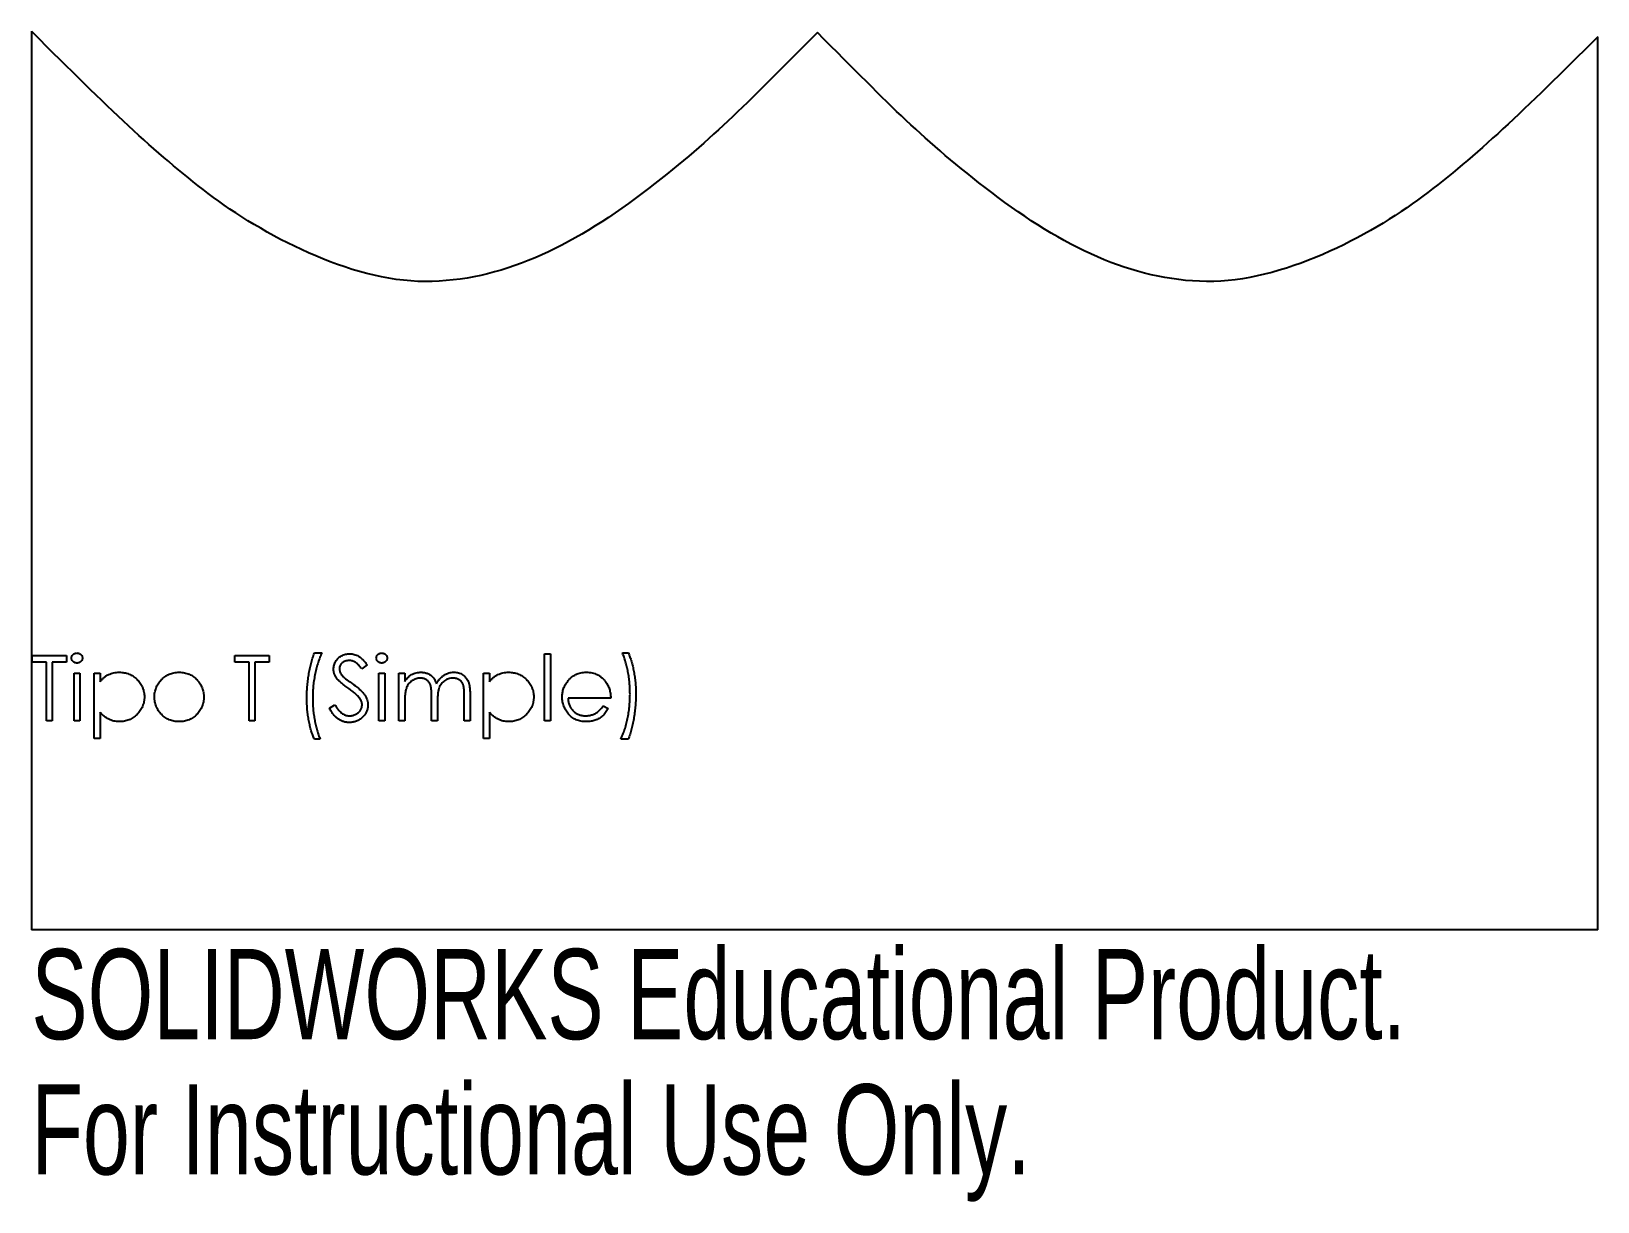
# Model space of a CAD drawing. Header units: millimetres. Extents: x -719.2 to -635.3, y 187.4 to 250.1.
import ezdxf

# ---------------------------------------------------------------- set-up
doc = ezdxf.new("R2010")
doc.units = ezdxf.units.MM
doc.styles.add('SLDTEXTSTYLE0', font='TXT', dxfattribs={"width": 0.7})

msp = doc.modelspace()

# ---------------------------------------------------------------- linework, layer by layer
at = {"color": 7, "linetype": 'Continuous', "lineweight": 25}
for p, q in [((-719.23, 250.071), (-719.16, 250)), ((-635.293, 201.917), (-635.293, 249.767)), ((-719.189, 216.264), (-719.189, 216.623)), ((-719.189, 216.623), (-717.35, 216.623)), ((-717.35, 216.623), (-717.35, 216.264)), ((-708.33, 216.264), (-708.33, 216.623)), ((-708.33, 216.623), (-706.491, 216.623)), ((-706.491, 216.623), (-706.491, 216.264)), ((-704.068, 216.758), (-703.664, 216.758)), ((-691.728, 213.123), (-691.728, 216.713)), ((-691.728, 216.713), (-691.414, 216.713)), ((-691.414, 216.713), (-691.414, 213.123)), ((-687.555, 216.758), (-687.241, 216.758)), ((-718.427, 216.264), (-719.189, 216.264)), ((-718.427, 213.123), (-718.427, 216.264)), ((-717.35, 216.264), (-718.112, 216.264)), ((-718.112, 216.264), (-718.112, 213.123)), ((-707.568, 216.264), (-708.33, 216.264)), ((-707.568, 213.123), (-707.568, 216.264)), ((-706.491, 216.264), (-707.253, 216.264)), ((-707.253, 216.264), (-707.253, 213.123)), ((-701.241, 216.12), (-701.525, 215.905)), ((-716.946, 213.123), (-716.946, 215.681)), ((-716.946, 215.681), (-716.632, 215.681)), ((-716.632, 215.681), (-716.632, 213.123)), ((-715.869, 212.181), (-715.869, 215.681)), ((-715.869, 215.681), (-715.555, 215.681)), ((-715.555, 215.681), (-715.555, 215.207)), ((-700.612, 213.123), (-700.612, 215.681)), ((-700.612, 215.681), (-700.298, 215.681)), ((-700.298, 215.681), (-700.298, 213.123)), ((-699.535, 213.123), (-699.535, 215.681)), ((-699.535, 215.681), (-699.221, 215.681)), ((-699.221, 215.681), (-699.221, 215.236)), ((-695.003, 212.181), (-695.003, 215.681)), ((-695.003, 215.681), (-694.689, 215.681)), ((-694.689, 215.681), (-694.689, 215.207)), ((-699.221, 214.199), (-699.221, 213.123)), ((-697.785, 213.123), (-697.785, 214.423)), ((-697.471, 214.118), (-697.471, 213.123)), ((-696.035, 213.123), (-696.035, 214.51)), ((-695.721, 214.508), (-695.721, 213.123)), ((-688.183, 214.334), (-690.471, 214.334)), ((-715.555, 213.586), (-715.555, 212.181)), ((-703.26, 213.798), (-702.964, 213.975)), ((-694.689, 213.586), (-694.689, 212.181)), ((-688.597, 213.931), (-688.318, 213.784)), ((-718.112, 213.123), (-718.427, 213.123)), ((-716.632, 213.123), (-716.946, 213.123)), ((-707.253, 213.123), (-707.568, 213.123)), ((-700.298, 213.123), (-700.612, 213.123)), ((-699.221, 213.123), (-699.535, 213.123)), ((-697.471, 213.123), (-697.785, 213.123)), ((-695.721, 213.123), (-696.035, 213.123)), ((-691.414, 213.123), (-691.728, 213.123)), ((-715.555, 212.181), (-715.869, 212.181)), ((-703.753, 212.136), (-704.068, 212.136)), ((-694.689, 212.181), (-695.003, 212.181)), ((-687.241, 212.136), (-687.644, 212.136)), ((-635.293, 201.917), (-719.235, 201.917))]:
    msp.add_line(p, q, dxfattribs=at)
msp.add_open_spline([(-719.23, 250.071), (-719.232, 234.019), (-719.234, 217.968), (-719.235, 201.917)], degree=3, dxfattribs=at)
for points, knots in [([(-677.109, 250), (-681.161, 245.964), (-682.698, 244.283), (-690.335, 238.478), (-694.088, 236.665), (-702.181, 236.665), (-706.864, 239.185), (-712.642, 243.577), (-715.109, 245.965), (-719.16, 250)], [0, 0, 0, 0, 0.25, 0.25, 0.5, 0.5, 0.75, 0.75, 1, 1, 1, 1]), ([(-635.293, 249.767), (-639.233, 245.842), (-641.771, 243.402), (-647.556, 239.061), (-652.215, 236.616), (-660.283, 236.716), (-663.984, 238.542), (-671.552, 244.32), (-673.086, 245.991), (-677.109, 250)], [0, 0, 0, 0, 0.25, 0.25, 0.5, 0.5, 0.75, 0.75, 1, 1, 1, 1]), ([(-717.08, 216.487), (-717.079, 216.505), (-717.077, 216.541), (-717.06, 216.592), (-717.033, 216.639), (-716.996, 216.68), (-716.951, 216.714), (-716.901, 216.739), (-716.847, 216.755), (-716.809, 216.757), (-716.79, 216.758)], [0, 0, 0, 0, 0.12329, 0.242149, 0.363437, 0.489745, 0.618115, 0.744894, 0.868932, 1, 1, 1, 1]), ([(-716.79, 216.758), (-716.771, 216.757), (-716.732, 216.755), (-716.677, 216.74), (-716.627, 216.714), (-716.582, 216.68), (-716.544, 216.639), (-716.517, 216.592), (-716.5, 216.541), (-716.498, 216.505), (-716.497, 216.487)], [0, 0, 0, 0, 0.1318993, 0.2582841, 0.3843411, 0.5119796, 0.638632, 0.7592298, 0.8774122, 1, 1, 1, 1]), ([(-704.471, 214.305), (-704.47, 214.415), (-704.468, 214.633), (-704.448, 214.958), (-704.415, 215.278), (-704.371, 215.593), (-704.314, 215.901), (-704.244, 216.197), (-704.164, 216.483), (-704.099, 216.667), (-704.068, 216.758)], [0, 0, 0, 0, 0.131664, 0.262136, 0.390776, 0.518632, 0.643982, 0.765918, 0.884434, 1, 1, 1, 1]), ([(-703.664, 216.758), (-703.682, 216.717), (-703.72, 216.636), (-703.771, 216.51), (-703.821, 216.38), (-703.866, 216.244), (-703.91, 216.103), (-703.951, 215.957), (-703.989, 215.807), (-704.035, 215.599), (-704.085, 215.334), (-704.126, 215.011), (-704.152, 214.682), (-704.156, 214.461), (-704.157, 214.35)], [0, 0, 0, 0, 0.053473, 0.108577, 0.164847, 0.222508, 0.282149, 0.343289, 0.405779, 0.470211, 0.600937, 0.732284, 0.865466, 1, 1, 1, 1]), ([(-703.035, 215.896), (-703.034, 215.933), (-703.032, 216.006), (-703.01, 216.113), (-702.975, 216.215), (-702.927, 216.312), (-702.865, 216.4), (-702.793, 216.48), (-702.707, 216.548), (-702.613, 216.607), (-702.51, 216.654), (-702.402, 216.689), (-702.289, 216.708), (-702.212, 216.711), (-702.173, 216.713)], [0, 0, 0, 0, 0.083785, 0.16578, 0.24628, 0.327461, 0.408797, 0.489715, 0.571376, 0.655523, 0.741019, 0.826547, 0.911989, 1, 1, 1, 1]), ([(-702.173, 216.713), (-702.132, 216.711), (-702.05, 216.708), (-701.929, 216.684), (-701.813, 216.643), (-701.72, 216.597), (-701.646, 216.551), (-701.591, 216.509), (-701.534, 216.46), (-701.476, 216.406), (-701.419, 216.344), (-701.359, 216.275), (-701.299, 216.201), (-701.26, 216.147), (-701.241, 216.12)], [0, 0, 0, 0, 0.107233, 0.213252, 0.31883, 0.426794, 0.483646, 0.543604, 0.608308, 0.677127, 0.750686, 0.828713, 0.91219, 1, 1, 1, 1]), ([(-700.747, 216.487), (-700.746, 216.505), (-700.744, 216.541), (-700.727, 216.592), (-700.7, 216.639), (-700.662, 216.68), (-700.618, 216.714), (-700.568, 216.739), (-700.514, 216.755), (-700.476, 216.757), (-700.457, 216.758)], [0, 0, 0, 0, 0.12329, 0.242149, 0.363437, 0.489745, 0.618115, 0.744894, 0.868932, 1, 1, 1, 1]), ([(-700.457, 216.758), (-700.437, 216.757), (-700.399, 216.755), (-700.344, 216.74), (-700.294, 216.714), (-700.249, 216.68), (-700.211, 216.639), (-700.184, 216.592), (-700.167, 216.541), (-700.165, 216.505), (-700.164, 216.487)], [0, 0, 0, 0, 0.1318993, 0.2582841, 0.3843411, 0.5119796, 0.638632, 0.7592298, 0.8774122, 1, 1, 1, 1]), ([(-687.151, 214.543), (-687.152, 214.646), (-687.155, 214.85), (-687.175, 215.153), (-687.21, 215.45), (-687.256, 215.74), (-687.315, 216.018), (-687.383, 216.281), (-687.461, 216.527), (-687.524, 216.682), (-687.555, 216.758)], [0, 0, 0, 0, 0.1362442, 0.2699485, 0.4020781, 0.5322115, 0.6584359, 0.7784218, 0.8919823, 1, 1, 1, 1]), ([(-687.241, 216.758), (-687.225, 216.722), (-687.194, 216.65), (-687.151, 216.538), (-687.111, 216.421), (-687.072, 216.3), (-687.036, 216.174), (-687.004, 216.043), (-686.973, 215.908), (-686.935, 215.72), (-686.895, 215.481), (-686.862, 215.187), (-686.841, 214.888), (-686.838, 214.687), (-686.837, 214.585)], [0, 0, 0, 0, 0.052404, 0.106089, 0.161818, 0.218744, 0.277721, 0.338198, 0.4006, 0.464897, 0.59591, 0.728233, 0.86315, 1, 1, 1, 1]), ([(-716.79, 216.219), (-716.809, 216.22), (-716.847, 216.222), (-716.901, 216.237), (-716.951, 216.263), (-716.996, 216.297), (-717.033, 216.338), (-717.06, 216.384), (-717.077, 216.434), (-717.079, 216.469), (-717.08, 216.487)], [0, 0, 0, 0, 0.1318668, 0.2566614, 0.3842132, 0.5133652, 0.6404432, 0.761085, 0.8791455, 1, 1, 1, 1]), ([(-716.497, 216.487), (-716.498, 216.469), (-716.5, 216.434), (-716.517, 216.384), (-716.544, 216.338), (-716.582, 216.297), (-716.627, 216.263), (-716.677, 216.237), (-716.732, 216.222), (-716.771, 216.22), (-716.79, 216.219)], [0, 0, 0, 0, 0.120162, 0.237546, 0.357497, 0.484917, 0.613329, 0.74015, 0.867301, 1, 1, 1, 1]), ([(-702.84, 215.363), (-702.855, 215.384), (-702.886, 215.424), (-702.926, 215.487), (-702.96, 215.552), (-702.987, 215.619), (-703.009, 215.686), (-703.025, 215.755), (-703.034, 215.825), (-703.035, 215.872), (-703.035, 215.896)], [0, 0, 0, 0, 0.133507, 0.262559, 0.388264, 0.512667, 0.633722, 0.755394, 0.877553, 1, 1, 1, 1]), ([(-702.208, 216.354), (-702.244, 216.352), (-702.314, 216.35), (-702.413, 216.325), (-702.502, 216.284), (-702.579, 216.228), (-702.642, 216.161), (-702.689, 216.085), (-702.716, 216), (-702.72, 215.941), (-702.721, 215.911)], [0, 0, 0, 0, 0.143073, 0.275903, 0.402371, 0.528414, 0.650356, 0.765895, 0.880774, 1, 1, 1, 1]), ([(-702.721, 215.911), (-702.721, 215.892), (-702.72, 215.854), (-702.709, 215.799), (-702.695, 215.744), (-702.673, 215.689), (-702.642, 215.633), (-702.601, 215.576), (-702.55, 215.517), (-702.511, 215.479), (-702.491, 215.458)], [0, 0, 0, 0, 0.107285, 0.214746, 0.322939, 0.434116, 0.553412, 0.686073, 0.834256, 1, 1, 1, 1]), ([(-701.525, 215.905), (-701.542, 215.927), (-701.575, 215.97), (-701.625, 216.029), (-701.672, 216.084), (-701.719, 216.131), (-701.762, 216.174), (-701.804, 216.21), (-701.844, 216.241), (-701.895, 216.274), (-701.959, 216.306), (-702.039, 216.334), (-702.122, 216.35), (-702.179, 216.353), (-702.208, 216.354)], [0, 0, 0, 0, 0.098469, 0.189629, 0.274184, 0.352183, 0.423199, 0.488551, 0.548473, 0.60144, 0.701198, 0.799592, 0.898545, 1, 1, 1, 1]), ([(-700.457, 216.219), (-700.476, 216.22), (-700.514, 216.222), (-700.568, 216.237), (-700.618, 216.263), (-700.662, 216.297), (-700.7, 216.338), (-700.727, 216.384), (-700.744, 216.434), (-700.746, 216.469), (-700.747, 216.487)], [0, 0, 0, 0, 0.1318668, 0.2566614, 0.3842132, 0.5133652, 0.6404432, 0.761085, 0.8791455, 1, 1, 1, 1]), ([(-700.164, 216.487), (-700.165, 216.469), (-700.167, 216.434), (-700.184, 216.384), (-700.211, 216.338), (-700.249, 216.297), (-700.294, 216.263), (-700.344, 216.237), (-700.399, 216.222), (-700.437, 216.22), (-700.457, 216.219)], [0, 0, 0, 0, 0.120162, 0.237546, 0.357497, 0.484917, 0.613329, 0.74015, 0.867301, 1, 1, 1, 1]), ([(-715.555, 215.207), (-715.521, 215.25), (-715.457, 215.334), (-715.345, 215.442), (-715.227, 215.533), (-715.1, 215.604), (-714.965, 215.658), (-714.824, 215.698), (-714.675, 215.721), (-714.573, 215.724), (-714.521, 215.725)], [0, 0, 0, 0, 0.13536, 0.263045, 0.386061, 0.505771, 0.625178, 0.746148, 0.870538, 1, 1, 1, 1]), ([(-714.521, 215.725), (-714.476, 215.724), (-714.386, 215.722), (-714.254, 215.704), (-714.127, 215.674), (-714.005, 215.63), (-713.888, 215.577), (-713.777, 215.509), (-713.67, 215.431), (-713.57, 215.34), (-713.478, 215.243), (-713.398, 215.138), (-713.329, 215.029), (-713.273, 214.914), (-713.23, 214.795), (-713.199, 214.67), (-713.18, 214.541), (-713.178, 214.453), (-713.177, 214.409)], [0, 0, 0, 0, 0.065081, 0.128636, 0.190653, 0.252125, 0.313446, 0.375227, 0.438498, 0.503285, 0.56801, 0.630879, 0.692154, 0.752552, 0.813191, 0.873985, 0.936258, 1, 1, 1, 1]), ([(-712.638, 214.395), (-712.637, 214.438), (-712.635, 214.522), (-712.618, 214.647), (-712.591, 214.768), (-712.552, 214.884), (-712.503, 214.996), (-712.442, 215.103), (-712.371, 215.206), (-712.315, 215.27), (-712.288, 215.302)], [0, 0, 0, 0, 0.128919, 0.255238, 0.378679, 0.501088, 0.622714, 0.746241, 0.871589, 1, 1, 1, 1]), ([(-712.288, 215.302), (-712.255, 215.336), (-712.191, 215.403), (-712.084, 215.488), (-711.971, 215.562), (-711.852, 215.622), (-711.726, 215.669), (-711.594, 215.701), (-711.455, 215.722), (-711.361, 215.724), (-711.313, 215.725)], [0, 0, 0, 0, 0.128498, 0.252713, 0.374819, 0.496436, 0.617911, 0.741288, 0.8687, 1, 1, 1, 1]), ([(-711.313, 215.725), (-711.265, 215.724), (-711.171, 215.722), (-711.033, 215.701), (-710.901, 215.668), (-710.776, 215.623), (-710.657, 215.562), (-710.545, 215.49), (-710.438, 215.404), (-710.374, 215.338), (-710.341, 215.304)], [0, 0, 0, 0, 0.131751, 0.258332, 0.382134, 0.503804, 0.624693, 0.746871, 0.871514, 1, 1, 1, 1]), ([(-710.341, 215.304), (-710.313, 215.272), (-710.258, 215.208), (-710.187, 215.105), (-710.125, 214.997), (-710.076, 214.885), (-710.038, 214.769), (-710.01, 214.648), (-709.994, 214.523), (-709.992, 214.438), (-709.991, 214.395)], [0, 0, 0, 0, 0.128157, 0.253834, 0.376506, 0.498534, 0.621368, 0.744565, 0.870634, 1, 1, 1, 1]), ([(-702.266, 214.887), (-702.303, 214.913), (-702.374, 214.963), (-702.472, 215.038), (-702.56, 215.106), (-702.637, 215.168), (-702.704, 215.225), (-702.76, 215.275), (-702.804, 215.32), (-702.829, 215.35), (-702.84, 215.363)], [0, 0, 0, 0, 0.181535, 0.347082, 0.495568, 0.628357, 0.74552, 0.845831, 0.930782, 1, 1, 1, 1]), ([(-702.491, 215.458), (-702.483, 215.452), (-702.465, 215.435), (-702.432, 215.409), (-702.388, 215.376), (-702.334, 215.335), (-702.27, 215.288), (-702.196, 215.235), (-702.112, 215.175), (-702.052, 215.132), (-702.02, 215.11)], [0, 0, 0, 0, 0.052594, 0.124952, 0.218094, 0.333502, 0.468789, 0.624938, 0.801683, 1, 1, 1, 1]), ([(-702.02, 215.11), (-701.982, 215.082), (-701.909, 215.029), (-701.804, 214.948), (-701.709, 214.87), (-701.624, 214.793), (-701.547, 214.72), (-701.479, 214.648), (-701.421, 214.579), (-701.358, 214.491), (-701.293, 214.382), (-701.238, 214.248), (-701.203, 214.115), (-701.198, 214.025), (-701.196, 213.98)], [0, 0, 0, 0, 0.096972, 0.187773, 0.272396, 0.351321, 0.424335, 0.491909, 0.554233, 0.611268, 0.716348, 0.81454, 0.908495, 1, 1, 1, 1]), ([(-699.221, 215.236), (-699.193, 215.275), (-699.139, 215.349), (-699.05, 215.448), (-698.961, 215.531), (-698.897, 215.575), (-698.867, 215.596)], [0, 0, 0, 0, 0.283595, 0.543395, 0.780646, 1, 1, 1, 1]), ([(-698.394, 215.411), (-698.432, 215.41), (-698.508, 215.407), (-698.619, 215.379), (-698.727, 215.336), (-698.829, 215.277), (-698.922, 215.203), (-699.004, 215.116), (-699.073, 215.017), (-699.119, 214.925), (-699.148, 214.843), (-699.168, 214.774), (-699.185, 214.697), (-699.197, 214.612), (-699.209, 214.52), (-699.215, 214.42), (-699.221, 214.312), (-699.221, 214.238), (-699.221, 214.199)], [0, 0, 0, 0, 0.068677, 0.136871, 0.206114, 0.277538, 0.349772, 0.421251, 0.492911, 0.567027, 0.606614, 0.649704, 0.697303, 0.749086, 0.804881, 0.865485, 0.930237, 1, 1, 1, 1]), ([(-698.867, 215.596), (-698.825, 215.616), (-698.742, 215.655), (-698.61, 215.696), (-698.476, 215.72), (-698.385, 215.724), (-698.339, 215.725)], [0, 0, 0, 0, 0.2537341, 0.5030351, 0.7500136, 1, 1, 1, 1]), ([(-697.785, 214.423), (-697.786, 214.46), (-697.786, 214.531), (-697.788, 214.632), (-697.793, 214.724), (-697.799, 214.807), (-697.808, 214.88), (-697.817, 214.945), (-697.829, 215), (-697.848, 215.06), (-697.876, 215.127), (-697.922, 215.198), (-697.98, 215.261), (-698.048, 215.314), (-698.124, 215.358), (-698.208, 215.389), (-698.299, 215.408), (-698.362, 215.41), (-698.394, 215.411)], [0, 0, 0, 0, 0.0825297, 0.1587789, 0.2277381, 0.2899457, 0.3454988, 0.3938963, 0.4363738, 0.4721223, 0.5363836, 0.5990779, 0.6619482, 0.7263105, 0.7917711, 0.8586473, 0.9273053, 1, 1, 1, 1]), ([(-698.339, 215.725), (-698.308, 215.724), (-698.247, 215.722), (-698.157, 215.709), (-698.069, 215.686), (-697.984, 215.653), (-697.905, 215.614), (-697.831, 215.568), (-697.766, 215.516), (-697.708, 215.457), (-697.655, 215.387), (-697.607, 215.306), (-697.563, 215.212), (-697.538, 215.144), (-697.525, 215.108)], [0, 0, 0, 0, 0.084152, 0.166532, 0.248836, 0.331246, 0.412957, 0.490494, 0.566156, 0.639987, 0.716765, 0.802144, 0.895833, 1, 1, 1, 1]), ([(-697.525, 215.108), (-697.512, 215.133), (-697.485, 215.181), (-697.439, 215.25), (-697.392, 215.314), (-697.342, 215.374), (-697.289, 215.43), (-697.234, 215.481), (-697.177, 215.527), (-697.097, 215.581), (-696.993, 215.639), (-696.863, 215.689), (-696.726, 215.72), (-696.634, 215.724), (-696.587, 215.725)], [0, 0, 0, 0, 0.071766, 0.141226, 0.209116, 0.27484, 0.339483, 0.402476, 0.464942, 0.526833, 0.647415, 0.765562, 0.881615, 1, 1, 1, 1]), ([(-696.642, 215.411), (-696.682, 215.41), (-696.76, 215.407), (-696.874, 215.379), (-696.984, 215.335), (-697.087, 215.273), (-697.181, 215.198), (-697.262, 215.109), (-697.328, 215.009), (-697.374, 214.916), (-697.402, 214.832), (-697.421, 214.759), (-697.436, 214.676), (-697.45, 214.583), (-697.459, 214.481), (-697.467, 214.368), (-697.471, 214.246), (-697.471, 214.162), (-697.471, 214.118)], [0, 0, 0, 0, 0.068158, 0.134707, 0.201865, 0.270788, 0.340024, 0.408083, 0.476813, 0.547346, 0.58564, 0.628865, 0.677153, 0.730803, 0.789807, 0.854325, 0.924365, 1, 1, 1, 1]), ([(-696.035, 214.51), (-696.036, 214.542), (-696.036, 214.605), (-696.038, 214.696), (-696.043, 214.778), (-696.049, 214.852), (-696.058, 214.918), (-696.068, 214.976), (-696.08, 215.027), (-696.098, 215.083), (-696.128, 215.145), (-696.174, 215.212), (-696.231, 215.27), (-696.298, 215.32), (-696.373, 215.361), (-696.457, 215.391), (-696.547, 215.409), (-696.61, 215.41), (-696.642, 215.411)], [0, 0, 0, 0, 0.078343, 0.150563, 0.216151, 0.27568, 0.328707, 0.375904, 0.417302, 0.452693, 0.517265, 0.581217, 0.645322, 0.712024, 0.78013, 0.850218, 0.922649, 1, 1, 1, 1]), ([(-696.587, 215.725), (-696.544, 215.724), (-696.46, 215.721), (-696.338, 215.696), (-696.224, 215.653), (-696.119, 215.595), (-696.024, 215.522), (-695.941, 215.435), (-695.871, 215.334), (-695.826, 215.24), (-695.795, 215.157), (-695.776, 215.086), (-695.759, 215.007), (-695.745, 214.922), (-695.735, 214.829), (-695.727, 214.729), (-695.722, 214.621), (-695.722, 214.547), (-695.721, 214.508)], [0, 0, 0, 0, 0.075604, 0.147965, 0.218797, 0.28947, 0.359724, 0.429708, 0.500497, 0.574429, 0.613947, 0.657155, 0.703973, 0.754939, 0.809707, 0.868833, 0.932385, 1, 1, 1, 1]), ([(-694.689, 215.207), (-694.656, 215.25), (-694.591, 215.334), (-694.479, 215.442), (-694.362, 215.533), (-694.234, 215.604), (-694.1, 215.658), (-693.959, 215.698), (-693.81, 215.721), (-693.708, 215.724), (-693.656, 215.725)], [0, 0, 0, 0, 0.13536, 0.263045, 0.386061, 0.505771, 0.625178, 0.746148, 0.870538, 1, 1, 1, 1]), ([(-693.656, 215.725), (-693.61, 215.724), (-693.521, 215.722), (-693.389, 215.704), (-693.262, 215.674), (-693.14, 215.63), (-693.023, 215.577), (-692.911, 215.509), (-692.805, 215.431), (-692.705, 215.34), (-692.612, 215.243), (-692.532, 215.138), (-692.464, 215.029), (-692.408, 214.914), (-692.364, 214.795), (-692.333, 214.67), (-692.315, 214.541), (-692.312, 214.453), (-692.311, 214.409)], [0, 0, 0, 0, 0.065081, 0.128636, 0.190653, 0.252125, 0.313446, 0.375227, 0.438498, 0.503285, 0.56801, 0.630879, 0.692154, 0.752552, 0.813191, 0.873985, 0.936258, 1, 1, 1, 1]), ([(-690.785, 214.395), (-690.784, 214.434), (-690.782, 214.512), (-690.769, 214.627), (-690.746, 214.739), (-690.713, 214.848), (-690.672, 214.954), (-690.621, 215.056), (-690.561, 215.155), (-690.514, 215.217), (-690.491, 215.249)], [0, 0, 0, 0, 0.128045, 0.253768, 0.377428, 0.500551, 0.623296, 0.746578, 0.872348, 1, 1, 1, 1]), ([(-690.491, 215.249), (-690.459, 215.287), (-690.397, 215.361), (-690.291, 215.459), (-690.177, 215.541), (-690.055, 215.609), (-689.925, 215.661), (-689.788, 215.699), (-689.642, 215.721), (-689.542, 215.724), (-689.491, 215.725)], [0, 0, 0, 0, 0.128835, 0.253589, 0.374643, 0.49534, 0.616325, 0.739759, 0.866842, 1, 1, 1, 1]), ([(-689.491, 215.725), (-689.439, 215.724), (-689.336, 215.721), (-689.186, 215.697), (-689.044, 215.658), (-688.91, 215.603), (-688.784, 215.531), (-688.668, 215.443), (-688.558, 215.341), (-688.494, 215.262), (-688.461, 215.222)], [0, 0, 0, 0, 0.13204, 0.259033, 0.38188, 0.502258, 0.622752, 0.744743, 0.870109, 1, 1, 1, 1]), ([(-688.461, 215.222), (-688.439, 215.192), (-688.395, 215.132), (-688.34, 215.033), (-688.292, 214.931), (-688.254, 214.822), (-688.222, 214.708), (-688.2, 214.588), (-688.187, 214.463), (-688.184, 214.378), (-688.183, 214.334)], [0, 0, 0, 0, 0.118522, 0.236255, 0.356174, 0.47725, 0.60154, 0.729618, 0.862158, 1, 1, 1, 1]), ([(-713.177, 214.409), (-713.178, 214.363), (-713.18, 214.274), (-713.199, 214.142), (-713.229, 214.016), (-713.272, 213.895), (-713.328, 213.779), (-713.395, 213.668), (-713.475, 213.563), (-713.566, 213.464), (-713.666, 213.374), (-713.771, 213.295), (-713.882, 213.228), (-713.998, 213.172), (-714.119, 213.131), (-714.246, 213.1), (-714.377, 213.082), (-714.466, 213.079), (-714.511, 213.078)], [0, 0, 0, 0, 0.064921, 0.128034, 0.189574, 0.25058, 0.311733, 0.37325, 0.435763, 0.500346, 0.564949, 0.627528, 0.689157, 0.749865, 0.81076, 0.8723, 0.935413, 1, 1, 1, 1]), ([(-711.313, 213.078), (-711.361, 213.079), (-711.454, 213.082), (-711.591, 213.1), (-711.721, 213.131), (-711.844, 213.175), (-711.961, 213.23), (-712.071, 213.299), (-712.174, 213.379), (-712.269, 213.471), (-712.355, 213.571), (-712.431, 213.677), (-712.495, 213.786), (-712.547, 213.9), (-712.588, 214.018), (-712.617, 214.14), (-712.635, 214.266), (-712.637, 214.351), (-712.638, 214.395)], [0, 0, 0, 0, 0.068742, 0.134635, 0.198324, 0.260825, 0.322714, 0.384555, 0.446913, 0.510958, 0.574931, 0.636685, 0.697483, 0.757134, 0.816966, 0.876818, 0.937663, 1, 1, 1, 1]), ([(-709.991, 214.395), (-709.992, 214.351), (-709.994, 214.266), (-710.012, 214.14), (-710.04, 214.018), (-710.081, 213.9), (-710.134, 213.786), (-710.198, 213.677), (-710.273, 213.571), (-710.359, 213.471), (-710.454, 213.379), (-710.558, 213.299), (-710.667, 213.23), (-710.783, 213.175), (-710.906, 213.131), (-711.036, 213.1), (-711.172, 213.082), (-711.265, 213.079), (-711.313, 213.078)], [0, 0, 0, 0, 0.062416, 0.123337, 0.183265, 0.243172, 0.302898, 0.363774, 0.425605, 0.489659, 0.553785, 0.616222, 0.677854, 0.739517, 0.802097, 0.865866, 0.931508, 1, 1, 1, 1]), ([(-704.068, 212.136), (-704.083, 212.171), (-704.113, 212.244), (-704.156, 212.355), (-704.196, 212.472), (-704.234, 212.593), (-704.27, 212.719), (-704.303, 212.849), (-704.334, 212.984), (-704.373, 213.17), (-704.412, 213.41), (-704.447, 213.703), (-704.467, 214.002), (-704.47, 214.204), (-704.471, 214.305)], [0, 0, 0, 0, 0.052353, 0.106112, 0.161517, 0.218727, 0.277481, 0.338119, 0.400299, 0.464438, 0.59532, 0.728174, 0.862962, 1, 1, 1, 1]), ([(-704.157, 214.35), (-704.156, 214.247), (-704.153, 214.043), (-704.133, 213.741), (-704.099, 213.443), (-704.053, 213.154), (-703.995, 212.875), (-703.925, 212.613), (-703.847, 212.367), (-703.784, 212.211), (-703.753, 212.136)], [0, 0, 0, 0, 0.13593, 0.269938, 0.40172, 0.532154, 0.658374, 0.778135, 0.891986, 1, 1, 1, 1]), ([(-701.635, 214.329), (-701.651, 214.349), (-701.684, 214.391), (-701.74, 214.454), (-701.807, 214.518), (-701.881, 214.587), (-701.965, 214.658), (-702.057, 214.732), (-702.158, 214.809), (-702.23, 214.86), (-702.266, 214.887)], [0, 0, 0, 0, 0.090279, 0.18953, 0.299198, 0.418926, 0.548376, 0.688136, 0.839084, 1, 1, 1, 1]), ([(-701.51, 213.985), (-701.511, 214.014), (-701.514, 214.074), (-701.54, 214.161), (-701.58, 214.248), (-701.616, 214.301), (-701.635, 214.329)], [0, 0, 0, 0, 0.234723, 0.477158, 0.728556, 1, 1, 1, 1]), ([(-692.311, 214.409), (-692.312, 214.363), (-692.315, 214.274), (-692.334, 214.142), (-692.363, 214.016), (-692.407, 213.895), (-692.462, 213.779), (-692.53, 213.668), (-692.61, 213.563), (-692.701, 213.464), (-692.8, 213.374), (-692.906, 213.295), (-693.017, 213.228), (-693.133, 213.172), (-693.254, 213.131), (-693.38, 213.1), (-693.512, 213.082), (-693.601, 213.079), (-693.646, 213.078)], [0, 0, 0, 0, 0.064921, 0.128034, 0.189574, 0.25058, 0.311733, 0.37325, 0.435763, 0.500346, 0.564949, 0.627528, 0.689157, 0.749865, 0.81076, 0.8723, 0.935413, 1, 1, 1, 1]), ([(-689.499, 213.078), (-689.548, 213.079), (-689.644, 213.081), (-689.783, 213.101), (-689.915, 213.132), (-690.038, 213.176), (-690.153, 213.234), (-690.259, 213.304), (-690.358, 213.386), (-690.446, 213.481), (-690.525, 213.582), (-690.595, 213.688), (-690.654, 213.798), (-690.701, 213.912), (-690.74, 214.027), (-690.767, 214.147), (-690.782, 214.27), (-690.784, 214.353), (-690.785, 214.395)], [0, 0, 0, 0, 0.071579, 0.139629, 0.204797, 0.268135, 0.329814, 0.391301, 0.453434, 0.516552, 0.579631, 0.641119, 0.701294, 0.76081, 0.819932, 0.87892, 0.938983, 1, 1, 1, 1]), ([(-690.471, 214.334), (-690.47, 214.301), (-690.467, 214.234), (-690.453, 214.137), (-690.43, 214.045), (-690.399, 213.958), (-690.361, 213.875), (-690.315, 213.797), (-690.26, 213.724), (-690.198, 213.655), (-690.129, 213.594), (-690.057, 213.54), (-689.98, 213.494), (-689.899, 213.457), (-689.814, 213.428), (-689.726, 213.408), (-689.633, 213.394), (-689.57, 213.393), (-689.538, 213.392)], [0, 0, 0, 0, 0.068385, 0.134476, 0.198391, 0.260753, 0.321829, 0.383037, 0.444653, 0.507398, 0.569825, 0.630778, 0.690929, 0.750945, 0.811049, 0.872331, 0.935004, 1, 1, 1, 1]), ([(-687.644, 212.136), (-687.626, 212.176), (-687.587, 212.257), (-687.537, 212.383), (-687.486, 212.514), (-687.44, 212.649), (-687.397, 212.79), (-687.356, 212.936), (-687.319, 213.086), (-687.272, 213.293), (-687.223, 213.559), (-687.182, 213.883), (-687.156, 214.211), (-687.152, 214.432), (-687.151, 214.543)], [0, 0, 0, 0, 0.053584, 0.108681, 0.165044, 0.222789, 0.282338, 0.343197, 0.405886, 0.470033, 0.600743, 0.732318, 0.865483, 1, 1, 1, 1]), ([(-686.837, 214.585), (-686.838, 214.476), (-686.84, 214.259), (-686.861, 213.935), (-686.892, 213.614), (-686.938, 213.3), (-686.995, 212.993), (-687.064, 212.696), (-687.145, 212.411), (-687.209, 212.227), (-687.241, 212.136)], [0, 0, 0, 0, 0.131533, 0.261314, 0.390381, 0.518144, 0.643638, 0.76565, 0.884302, 1, 1, 1, 1]), ([(-714.511, 213.078), (-714.562, 213.079), (-714.663, 213.082), (-714.809, 213.108), (-714.951, 213.147), (-715.085, 213.203), (-715.213, 213.275), (-715.335, 213.364), (-715.45, 213.467), (-715.519, 213.546), (-715.555, 213.586)], [0, 0, 0, 0, 0.1268408, 0.2505478, 0.3712302, 0.4921158, 0.613401, 0.7379973, 0.8661319, 1, 1, 1, 1]), ([(-702.196, 213.033), (-702.222, 213.034), (-702.275, 213.035), (-702.352, 213.044), (-702.428, 213.056), (-702.502, 213.077), (-702.574, 213.101), (-702.644, 213.131), (-702.712, 213.167), (-702.779, 213.209), (-702.844, 213.257), (-702.907, 213.313), (-702.97, 213.375), (-703.031, 213.445), (-703.091, 213.523), (-703.149, 213.608), (-703.206, 213.7), (-703.241, 213.765), (-703.26, 213.798)], [0, 0, 0, 0, 0.0572083, 0.1136961, 0.1691779, 0.2241592, 0.2787199, 0.3337942, 0.3892415, 0.4458221, 0.5037043, 0.5642939, 0.6279754, 0.6950383, 0.7653727, 0.8396114, 0.9175378, 1, 1, 1, 1]), ([(-702.964, 213.975), (-702.936, 213.929), (-702.884, 213.841), (-702.796, 213.722), (-702.705, 213.621), (-702.61, 213.538), (-702.511, 213.472), (-702.409, 213.426), (-702.303, 213.397), (-702.231, 213.394), (-702.196, 213.392)], [0, 0, 0, 0, 0.159004, 0.304646, 0.438547, 0.562322, 0.677433, 0.786897, 0.893611, 1, 1, 1, 1]), ([(-702.196, 213.392), (-702.165, 213.393), (-702.104, 213.395), (-702.014, 213.411), (-701.927, 213.436), (-701.845, 213.472), (-701.768, 213.515), (-701.7, 213.567), (-701.642, 213.626), (-701.594, 213.691), (-701.557, 213.762), (-701.529, 213.834), (-701.513, 213.909), (-701.511, 213.96), (-701.51, 213.985)], [0, 0, 0, 0, 0.091264, 0.18093, 0.270088, 0.360156, 0.448343, 0.532666, 0.613834, 0.693982, 0.772716, 0.849335, 0.923967, 1, 1, 1, 1]), ([(-701.196, 213.98), (-701.196, 213.949), (-701.198, 213.887), (-701.213, 213.796), (-701.235, 213.707), (-701.268, 213.622), (-701.308, 213.539), (-701.359, 213.461), (-701.418, 213.385), (-701.486, 213.314), (-701.561, 213.249), (-701.64, 213.19), (-701.723, 213.142), (-701.81, 213.102), (-701.901, 213.071), (-701.995, 213.049), (-702.094, 213.035), (-702.161, 213.034), (-702.196, 213.033)], [0, 0, 0, 0, 0.061484, 0.121775, 0.18092, 0.240256, 0.300114, 0.361146, 0.423501, 0.488669, 0.553954, 0.617581, 0.680238, 0.742187, 0.804663, 0.868259, 0.93302, 1, 1, 1, 1]), ([(-693.646, 213.078), (-693.697, 213.079), (-693.797, 213.082), (-693.944, 213.108), (-694.085, 213.147), (-694.22, 213.203), (-694.348, 213.275), (-694.469, 213.364), (-694.584, 213.467), (-694.654, 213.546), (-694.689, 213.586)], [0, 0, 0, 0, 0.1268408, 0.2505478, 0.3712302, 0.4921158, 0.613401, 0.7379973, 0.8661319, 1, 1, 1, 1]), ([(-689.538, 213.392), (-689.507, 213.393), (-689.445, 213.394), (-689.352, 213.406), (-689.261, 213.425), (-689.172, 213.451), (-689.086, 213.482), (-689.007, 213.52), (-688.934, 213.562), (-688.866, 213.611), (-688.8, 213.67), (-688.734, 213.743), (-688.664, 213.83), (-688.62, 213.896), (-688.597, 213.931)], [0, 0, 0, 0, 0.082592, 0.163879, 0.245659, 0.327726, 0.40861, 0.485749, 0.559169, 0.630268, 0.705306, 0.792065, 0.889796, 1, 1, 1, 1]), ([(-688.318, 213.784), (-688.34, 213.745), (-688.383, 213.668), (-688.457, 213.562), (-688.535, 213.468), (-688.621, 213.386), (-688.71, 213.315), (-688.805, 213.252), (-688.905, 213.199), (-689.011, 213.154), (-689.123, 213.12), (-689.242, 213.096), (-689.368, 213.081), (-689.455, 213.079), (-689.499, 213.078)], [0, 0, 0, 0, 0.09337, 0.181661, 0.265874, 0.346355, 0.4246, 0.501903, 0.579992, 0.658443, 0.738672, 0.821894, 0.908801, 1, 1, 1, 1])]:
    msp.add_open_spline(points, degree=3, knots=knots, dxfattribs=at)

# ---------------------------------------------------------------- texts
at = {"color": 7, "linetype": 'Continuous', "char_height": 4.83362, "attachment_point": 1, "style": 'SLDTEXTSTYLE0'}
for s, insert in [('SOLIDWORKS Educational Product.', (-719.235, 200.897)), ('For Instructional Use Only.', (-719.235, 193.647))]:
    msp.add_mtext(s, dxfattribs=dict(at, insert=insert))

doc.saveas('drawing.dxf')
